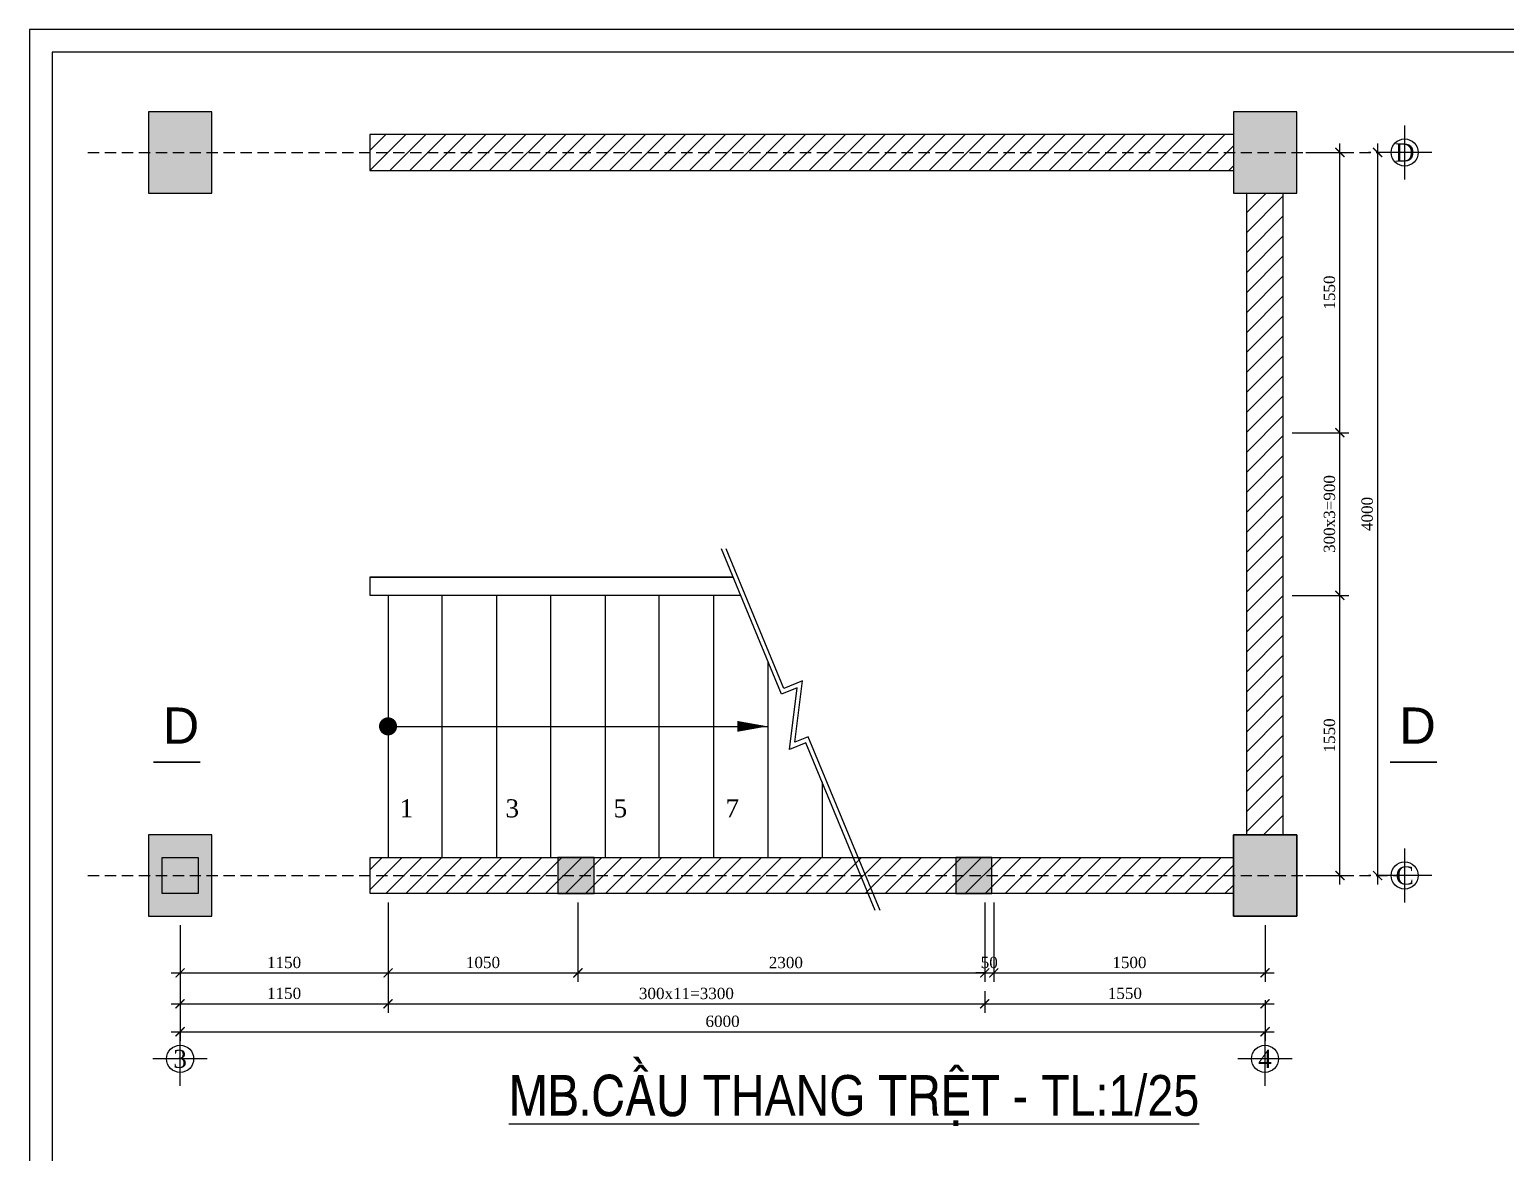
# Model space of a CAD drawing. Extents: x 394 to 4072, y -2056 to 755.
# Drawn here: x 3231.5 to 3558.2, y 505.8 to 754.5 of the extents above; entities that cross this region are included whole.
import ezdxf
from ezdxf.enums import TextEntityAlignment as Align

# ---------------------------------------------------------------- set-up
doc = ezdxf.new("R2010")
doc.units = 0
doc.header["$MEASUREMENT"] = 0
doc.linetypes.add('CENTER2', pattern=[1.125, 0.75, -0.125, 0.125, -0.125])
doc.linetypes.add('HIDDEN', pattern=[0.375, 0.25, -0.125])
doc.layers.get('0').update_dxf_attribs({"linetype": 'CONTINUOUS'})
doc.layers.get('DEFPOINTS').update_dxf_attribs({"linetype": 'CONTINUOUS'})
for name, color, linetype in [('BAODAM', 3, 'CONTINUOUS'), ('cot', 8, 'CONTINUOUS'), ('DIM', 1, 'CONTINUOUS'), ('DUT', 7, 'CENTER2'), ('HATCH', 5, 'CONTINUOUS'), ('MOTAAR', 1, 'CONTINUOUS'), ('TEXT', 7, 'CONTINUOUS'), ('THEP', 6, 'CONTINUOUS'), ('TUONG', 7, 'CONTINUOUS')]:
    doc.layers.add(name, color=color, linetype=linetype)
doc.styles.add('DIM-NEW', font='')
doc.styles.add('T2', font='')
doc.styles.add('VNI-HELVE', font='')
doc.styles.add('VNI-TIMES', font='')
doc.styles.get('DIM-NEW').set_extended_font_data('VNI-Helve-Condense')
doc.styles.get('T2').set_extended_font_data('VNI-Times')
doc.styles.get('VNI-HELVE').set_extended_font_data('VNI-Helve')
doc.styles.get('VNI-TIMES').set_extended_font_data('VNI-Times')
doc.dimstyles.new('TL25', dxfattribs={"dimtxt": 2.5, "dimasz": 2, "dimexe": 2, "dimexo": 2, "dimgap": 1, "dimtad": 1, "dimdec": 0, "dimlfac": 25, "dimzin": 0, "dimdsep": 46, "dimtxsty": 'T2', "dimblk": 'ARCHTICK', "dimcen": 2.5, "dimdle": 2, "dimclrd": 1, "dimclre": 1, "dimclrt": 2, "dimadec": 0, "dimazin": 0, "dimtfac": 1, "dimtdec": 0, "dimtix": 1, "dimtofl": 0, "dimtmove": 0, "dimatfit": 0, "dimldrblk": 'ARCHTICK', "dimfxl": 1, "dimtolj": 1, "dimtzin": 0, "dimlwd": -1, "dimlwe": -1, "dimarcsym": 0})
pattern_1 = [(45, (-615.4688, -511.9247), (-2.2097087, 2.2097087), [])]

# ---------------------------------------------------------------- blocks, each defined once
blk = doc.blocks.new('truc2')
at = {"layer": 'MOTAAR'}
for p, q in [((0, -15), (0, 0)), ((7.5, -7.5), (-7.5, -7.5))]:
    blk.add_line(p, q, dxfattribs=at)
blk.add_lwpolyline([(0, -3.5), (0, -1.84)], dxfattribs=at)
blk.add_circle((0, -7.5), 3.75, dxfattribs=at)
at = {"layer": 'TEXT', "style": 'T2'}
blk.add_attdef('1', text='', height=5, dxfattribs=at).set_placement((0, -7.5), align=Align.MIDDLE_CENTER)
blk = doc.blocks.new('_ARCHTICK')
at = {"color": 0, "linetype": 'ByBlock', "const_width": 0.15}
blk.add_lwpolyline([(-0.5, -0.5), (0.5, 0.5)], dxfattribs=at)
blk = doc.blocks.new('*D165')
at = {"layer": 'DEFPOINTS', "color": 0, "transparency": 16777216}
for p in [(3264.8, 549.46), (3310.81, 549.46), (3310.81, 538.88)]:
    blk.add_point(p, dxfattribs=at)
at = {"layer": 'TUONG', "color": 1, "transparency": 16777216}
for p, q in [((3264.8, 547.46), (3264.8, 536.88)), ((3310.81, 547.46), (3310.81, 536.88)), ((3262.8, 538.88), (3312.81, 538.88))]:
    blk.add_line(p, q, dxfattribs=at)
at = {"layer": 'TUONG', "color": 1, "transparency": 16777216, "xscale": 2, "yscale": 2, "zscale": 2, "rotation": 180}
blk.add_blockref('_ARCHTICK', (3264.8, 538.88), dxfattribs=at)
at = {"layer": 'TUONG', "color": 1, "transparency": 16777216, "xscale": 2, "yscale": 2, "zscale": 2}
blk.add_blockref('_ARCHTICK', (3310.81, 538.88), dxfattribs=at)
at = {"layer": 'TUONG', "color": 2, "transparency": 16777216, "insert": (3287.81, 541.18), "char_height": 2.5, "attachment_point": 5, "style": 'T2'}
blk.add_mtext('\\A1;1150', dxfattribs=at)
blk = doc.blocks.new('*D164')
at = {"layer": 'DEFPOINTS', "color": 0, "transparency": 16777216}
for p in [(3442.81, 541.72), (3504.81, 541.72), (3504.81, 538.88)]:
    blk.add_point(p, dxfattribs=at)
at = {"layer": 'TUONG', "color": 1, "transparency": 16777216}
for p, q in [((3442.81, 539.72), (3442.81, 536.88)), ((3504.81, 539.72), (3504.81, 536.88)), ((3440.81, 538.88), (3506.81, 538.88))]:
    blk.add_line(p, q, dxfattribs=at)
at = {"layer": 'TUONG', "color": 1, "transparency": 16777216, "xscale": 2, "yscale": 2, "zscale": 2, "rotation": 180}
blk.add_blockref('_ARCHTICK', (3442.81, 538.88), dxfattribs=at)
at = {"layer": 'TUONG', "color": 1, "transparency": 16777216, "xscale": 2, "yscale": 2, "zscale": 2}
blk.add_blockref('_ARCHTICK', (3504.81, 538.88), dxfattribs=at)
at = {"layer": 'TUONG', "color": 2, "transparency": 16777216, "insert": (3473.81, 541.18), "char_height": 2.5, "attachment_point": 5, "style": 'T2'}
blk.add_mtext('\\A1;1550', dxfattribs=at)
blk = doc.blocks.new('*D163')
at = {"layer": 'DEFPOINTS', "color": 0, "transparency": 16777216}
for p in [(3310.81, 543.72), (3442.81, 543.72), (3442.81, 538.88)]:
    blk.add_point(p, dxfattribs=at)
at = {"layer": 'TUONG', "color": 1, "transparency": 16777216}
for p, q in [((3310.81, 541.72), (3310.81, 536.88)), ((3442.81, 541.72), (3442.81, 536.88)), ((3308.81, 538.88), (3444.81, 538.88))]:
    blk.add_line(p, q, dxfattribs=at)
at = {"layer": 'TUONG', "color": 1, "transparency": 16777216, "xscale": 2, "yscale": 2, "zscale": 2, "rotation": 180}
blk.add_blockref('_ARCHTICK', (3310.81, 538.88), dxfattribs=at)
at = {"layer": 'TUONG', "color": 1, "transparency": 16777216, "xscale": 2, "yscale": 2, "zscale": 2}
blk.add_blockref('_ARCHTICK', (3442.81, 538.88), dxfattribs=at)
at = {"layer": 'TUONG', "color": 2, "transparency": 16777216, "insert": (3376.81, 541.16), "char_height": 2.5, "attachment_point": 5, "style": 'T2'}
blk.add_mtext('\\A1;300x11=3300', dxfattribs=at)
blk = doc.blocks.new('*D162')
at = {"layer": 'DEFPOINTS', "color": 0, "transparency": 16777216}
for p in [(3442.81, 563.28), (3444.8, 563.28), (3444.8, 545.72)]:
    blk.add_point(p, dxfattribs=at)
at = {"layer": 'TUONG', "color": 1, "transparency": 16777216}
for p, q in [((3442.81, 561.28), (3442.81, 543.72)), ((3444.8, 561.28), (3444.8, 543.72)), ((3442.81, 545.72), (3440.81, 545.72)), ((3444.8, 545.72), (3446.8, 545.72))]:
    blk.add_line(p, q, dxfattribs=at)
at = {"layer": 'TUONG', "color": 1, "transparency": 16777216, "xscale": 2, "yscale": 2, "zscale": 2}
blk.add_blockref('_ARCHTICK', (3442.81, 545.72), dxfattribs=at)
at = {"layer": 'TUONG', "color": 1, "transparency": 16777216, "xscale": 2, "yscale": 2, "zscale": 2, "rotation": 180}
blk.add_blockref('_ARCHTICK', (3444.8, 545.72), dxfattribs=at)
at = {"layer": 'TUONG', "color": 2, "transparency": 16777216, "insert": (3443.81, 548.02), "char_height": 2.5, "attachment_point": 5, "style": 'T2'}
blk.add_mtext('\\A1;50', dxfattribs=at)
blk = doc.blocks.new('*D161')
at = {"layer": 'DEFPOINTS', "color": 0, "transparency": 16777216}
for p in [(3264.8, 540.48), (3504.81, 540.48), (3504.81, 532.71)]:
    blk.add_point(p, dxfattribs=at)
at = {"layer": 'TUONG', "color": 1, "transparency": 16777216}
for p, q in [((3264.8, 538.48), (3264.8, 530.71)), ((3504.81, 538.48), (3504.81, 530.71)), ((3262.8, 532.71), (3506.81, 532.71))]:
    blk.add_line(p, q, dxfattribs=at)
at = {"layer": 'TUONG', "color": 1, "transparency": 16777216, "xscale": 2, "yscale": 2, "zscale": 2, "rotation": 180}
blk.add_blockref('_ARCHTICK', (3264.8, 532.71), dxfattribs=at)
at = {"layer": 'TUONG', "color": 1, "transparency": 16777216, "xscale": 2, "yscale": 2, "zscale": 2}
blk.add_blockref('_ARCHTICK', (3504.81, 532.71), dxfattribs=at)
at = {"layer": 'TUONG', "color": 2, "transparency": 16777216, "insert": (3384.81, 535), "char_height": 2.5, "attachment_point": 5, "style": 'T2'}
blk.add_mtext('\\A1;6000', dxfattribs=at)
blk = doc.blocks.new('*D160')
at = {"layer": 'DEFPOINTS', "color": 0, "transparency": 16777216}
for p in [(3444.8, 563.28), (3504.81, 558.28), (3504.81, 545.72)]:
    blk.add_point(p, dxfattribs=at)
at = {"layer": 'TUONG', "color": 1, "transparency": 16777216}
for p, q in [((3444.8, 561.28), (3444.8, 543.72)), ((3504.81, 556.28), (3504.81, 543.72)), ((3442.8, 545.72), (3506.81, 545.72))]:
    blk.add_line(p, q, dxfattribs=at)
at = {"layer": 'TUONG', "color": 1, "transparency": 16777216, "xscale": 2, "yscale": 2, "zscale": 2, "rotation": 180}
blk.add_blockref('_ARCHTICK', (3444.8, 545.72), dxfattribs=at)
at = {"layer": 'TUONG', "color": 1, "transparency": 16777216, "xscale": 2, "yscale": 2, "zscale": 2}
blk.add_blockref('_ARCHTICK', (3504.81, 545.72), dxfattribs=at)
at = {"layer": 'TUONG', "color": 2, "transparency": 16777216, "insert": (3474.81, 548.02), "char_height": 2.5, "attachment_point": 5, "style": 'T2'}
blk.add_mtext('\\A1;1500', dxfattribs=at)
blk = doc.blocks.new('*D159')
at = {"layer": 'DEFPOINTS', "color": 0, "transparency": 16777216}
for p in [(3444.8, 563.28), (3352.81, 557.28), (3444.8, 545.72)]:
    blk.add_point(p, dxfattribs=at)
at = {"layer": 'TUONG', "color": 1, "transparency": 16777216}
for p, q in [((3444.8, 561.28), (3444.8, 543.72)), ((3352.81, 555.28), (3352.81, 543.72)), ((3350.81, 545.72), (3446.8, 545.72))]:
    blk.add_line(p, q, dxfattribs=at)
at = {"layer": 'TUONG', "color": 1, "transparency": 16777216, "xscale": 2, "yscale": 2, "zscale": 2, "rotation": 180}
blk.add_blockref('_ARCHTICK', (3352.81, 545.72), dxfattribs=at)
at = {"layer": 'TUONG', "color": 1, "transparency": 16777216, "xscale": 2, "yscale": 2, "zscale": 2}
blk.add_blockref('_ARCHTICK', (3444.8, 545.72), dxfattribs=at)
at = {"layer": 'TUONG', "color": 2, "transparency": 16777216, "insert": (3398.81, 548), "char_height": 2.5, "attachment_point": 5, "style": 'T2'}
blk.add_mtext('\\A1;2300', dxfattribs=at)
blk = doc.blocks.new('*D158')
at = {"layer": 'DEFPOINTS', "color": 0, "transparency": 16777216}
for p in [(3310.81, 563.28), (3352.81, 563.28), (3352.81, 545.72)]:
    blk.add_point(p, dxfattribs=at)
at = {"layer": 'TUONG', "color": 1, "transparency": 16777216}
for p, q in [((3310.81, 561.28), (3310.81, 543.72)), ((3352.81, 561.28), (3352.81, 543.72)), ((3308.81, 545.72), (3354.81, 545.72))]:
    blk.add_line(p, q, dxfattribs=at)
at = {"layer": 'TUONG', "color": 1, "transparency": 16777216, "xscale": 2, "yscale": 2, "zscale": 2, "rotation": 180}
blk.add_blockref('_ARCHTICK', (3310.81, 545.72), dxfattribs=at)
at = {"layer": 'TUONG', "color": 1, "transparency": 16777216, "xscale": 2, "yscale": 2, "zscale": 2}
blk.add_blockref('_ARCHTICK', (3352.81, 545.72), dxfattribs=at)
at = {"layer": 'TUONG', "color": 2, "transparency": 16777216, "insert": (3331.81, 548.02), "char_height": 2.5, "attachment_point": 5, "style": 'T2'}
blk.add_mtext('\\A1;1050', dxfattribs=at)
blk = doc.blocks.new('*D157')
at = {"layer": 'DEFPOINTS', "color": 0, "transparency": 16777216}
for p in [(3310.81, 563.28), (3264.8, 558.28), (3310.81, 545.72)]:
    blk.add_point(p, dxfattribs=at)
at = {"layer": 'TUONG', "color": 1, "transparency": 16777216}
for p, q in [((3310.81, 561.28), (3310.81, 543.72)), ((3264.8, 556.28), (3264.8, 543.72)), ((3262.8, 545.72), (3312.81, 545.72))]:
    blk.add_line(p, q, dxfattribs=at)
at = {"layer": 'TUONG', "color": 1, "transparency": 16777216, "xscale": 2, "yscale": 2, "zscale": 2, "rotation": 180}
blk.add_blockref('_ARCHTICK', (3264.8, 545.72), dxfattribs=at)
at = {"layer": 'TUONG', "color": 1, "transparency": 16777216, "xscale": 2, "yscale": 2, "zscale": 2}
blk.add_blockref('_ARCHTICK', (3310.81, 545.72), dxfattribs=at)
at = {"layer": 'TUONG', "color": 2, "transparency": 16777216, "insert": (3287.81, 548.02), "char_height": 2.5, "attachment_point": 5, "style": 'T2'}
blk.add_mtext('\\A1;1150', dxfattribs=at)
blk = doc.blocks.new('*D185')
at = {"layer": 'DEFPOINTS', "color": 0, "transparency": 16777216}
for p in [(3530.25, 727.29), (3529.7, 567.28), (3530.25, 567.28)]:
    blk.add_point(p, dxfattribs=at)
at = {"layer": 'TUONG', "color": 1, "transparency": 16777216}
for p, q in [((3529.7, 729.29), (3529.7, 565.28)), ((3528.25, 727.29), (3527.7, 727.29)), ((3528.25, 567.28), (3527.7, 567.28))]:
    blk.add_line(p, q, dxfattribs=at)
at = {"layer": 'TUONG', "color": 1, "transparency": 16777216, "xscale": 2, "yscale": 2, "zscale": 2}
for p, rotation in [((3529.7, 727.29), 90), ((3529.7, 567.28), 270)]:
    blk.add_blockref('_ARCHTICK', p, dxfattribs=dict(at, rotation=rotation))
at = {"layer": 'TUONG', "color": 2, "transparency": 16777216, "insert": (3527.42, 647.29), "char_height": 2.5, "attachment_point": 5, "rotation": 90, "style": 'T2'}
blk.add_mtext('\\A1;4000', dxfattribs=at)
blk = doc.blocks.new('*D184')
at = {"layer": 'DEFPOINTS', "color": 0, "transparency": 16777216}
for p in [(3511.81, 727.29), (3521.37, 727.29), (3508.81, 665.28)]:
    blk.add_point(p, dxfattribs=at)
at = {"layer": 'TUONG', "color": 1, "transparency": 16777216}
for p, q in [((3521.37, 663.28), (3521.37, 729.29)), ((3513.81, 727.29), (3523.37, 727.29)), ((3510.81, 665.28), (3523.37, 665.28))]:
    blk.add_line(p, q, dxfattribs=at)
at = {"layer": 'TUONG', "color": 1, "transparency": 16777216, "xscale": 2, "yscale": 2, "zscale": 2}
for p, rotation in [((3521.37, 727.29), 90), ((3521.37, 665.28), 270)]:
    blk.add_blockref('_ARCHTICK', p, dxfattribs=dict(at, rotation=rotation))
at = {"layer": 'TUONG', "color": 2, "transparency": 16777216, "insert": (3519.07, 696.29), "char_height": 2.5, "attachment_point": 5, "rotation": 90, "style": 'T2'}
blk.add_mtext('\\A1;1550', dxfattribs=at)
blk = doc.blocks.new('*D183')
at = {"layer": 'DEFPOINTS', "color": 0, "transparency": 16777216}
for p in [(3508.81, 665.28), (3521.37, 665.28), (3508.81, 629.28)]:
    blk.add_point(p, dxfattribs=at)
at = {"layer": 'TUONG', "color": 1, "transparency": 16777216}
for p, q in [((3521.37, 627.28), (3521.37, 667.28)), ((3510.81, 665.28), (3523.37, 665.28)), ((3510.81, 629.28), (3523.37, 629.28))]:
    blk.add_line(p, q, dxfattribs=at)
at = {"layer": 'TUONG', "color": 1, "transparency": 16777216, "xscale": 2, "yscale": 2, "zscale": 2}
for p, rotation in [((3521.37, 665.28), 90), ((3521.37, 629.28), 270)]:
    blk.add_blockref('_ARCHTICK', p, dxfattribs=dict(at, rotation=rotation))
at = {"layer": 'TUONG', "color": 2, "transparency": 16777216, "insert": (3519.07, 647.28), "char_height": 2.5, "attachment_point": 5, "rotation": 90, "style": 'T2'}
blk.add_mtext('\\A1;300x3=900', dxfattribs=at)
blk = doc.blocks.new('*D182')
at = {"layer": 'DEFPOINTS', "color": 0, "transparency": 16777216}
for p in [(3508.81, 629.28), (3521.37, 629.28), (3511.81, 567.28)]:
    blk.add_point(p, dxfattribs=at)
at = {"layer": 'TUONG', "color": 1, "transparency": 16777216}
for p, q in [((3521.37, 565.28), (3521.37, 631.28)), ((3510.81, 629.28), (3523.37, 629.28)), ((3513.81, 567.28), (3523.37, 567.28))]:
    blk.add_line(p, q, dxfattribs=at)
at = {"layer": 'TUONG', "color": 1, "transparency": 16777216, "xscale": 2, "yscale": 2, "zscale": 2}
for p, rotation in [((3521.37, 629.28), 90), ((3521.37, 567.28), 270)]:
    blk.add_blockref('_ARCHTICK', p, dxfattribs=dict(at, rotation=rotation))
at = {"layer": 'TUONG', "color": 2, "transparency": 16777216, "insert": (3519.07, 598.28), "char_height": 2.5, "attachment_point": 5, "rotation": 90, "style": 'T2'}
blk.add_mtext('\\A1;1550', dxfattribs=at)

msp = doc.modelspace()

# ---------------------------------------------------------------- hatches: boundary and pattern name
at = {"layer": 'HATCH'}
h = msp.add_hatch(dxfattribs=at)
h.set_pattern_fill('ANSI31', color=256, scale=25, style=0)
h.set_pattern_definition(pattern_1)
h.paths.add_polyline_path([(3497.762, 723.299), (3497.762, 731.285), (3306.763, 731.285), (3306.763, 723.299)])
h = msp.add_hatch(dxfattribs=at)
h.set_pattern_fill('ANSI31', color=256, scale=25, style=0)
h.set_pattern_definition(pattern_1)
h.paths.add_polyline_path([(3508.76, 718.295), (3500.753, 718.295), (3500.753, 576.285), (3508.76, 576.285)])
h = msp.add_hatch(dxfattribs=at)
h.set_pattern_fill('ANSI31', color=256, scale=25, style=0)
h.set_pattern_definition([(45, (-615.4184, -511.9247), (-2.2097087, 2.2097087), [])])
h.paths.add_polyline_path([(3306.814, 571.285), (3306.814, 563.285), (3497.81, 563.285), (3497.81, 571.285)])

# ---------------------------------------------------------------- linework, layer by layer
at = {"layer": 'BAODAM', "color": 4, "linetype": 'Continuous', "ltscale": 4}
for p, q in [((3306.809, 633.288), (3387.148, 633.284)), ((3387.148, 633.284), (3306.809, 633.288)), ((3306.809, 629.288), (3388.8, 629.284)), ((3310.809, 629.288), (3310.809, 571.285)), ((3322.809, 571.285), (3322.812, 629.287)), ((3334.809, 629.287), (3334.809, 571.285)), ((3346.809, 571.285), (3346.809, 629.286)), ((3358.809, 629.285), (3358.809, 571.285)), ((3370.809, 571.285), (3370.812, 629.285)), ((3382.809, 629.284), (3382.809, 571.285)), ((3394.809, 614.737), (3394.809, 571.285)), ((3406.809, 588.023), (3406.809, 571.285))]:
    msp.add_line(p, q, dxfattribs=at)
msp.add_lwpolyline([(3387.148, 633.283), (3306.809, 633.283), (3306.809, 629.288), (3388.799, 629.288)], dxfattribs=at)
at = {"layer": 'cot'}
for points in [[(3257.806, 718.295), (3271.806, 718.295), (3271.806, 736.295), (3257.806, 736.295)], [(3497.812, 718.295), (3511.812, 718.295), (3511.812, 736.295), (3497.812, 736.295)], [(3257.804, 558.285), (3271.804, 558.285), (3271.804, 576.285), (3257.804, 576.285)], [(3497.81, 558.285), (3511.81, 558.285), (3511.81, 576.285), (3497.81, 576.285)]]:
    msp.add_lwpolyline(points, close=True, dxfattribs=at)
at = {"layer": 'cot', "lineweight": -2, "ltscale": 10}
for points in [[(3418.567, 559.557), (3403.237, 596.672), (3399.618, 595.177), (3401.307, 608.817), (3397.845, 607.387), (3384.552, 639.569)], [(3419.649, 559.557), (3403.779, 597.978), (3400.821, 596.756), (3402.51, 610.396), (3398.387, 608.693), (3385.634, 639.569)]]:
    msp.add_lwpolyline(points, dxfattribs=at)
at = {"layer": 'cot', "linetype": 'Continuous'}
msp.add_lwpolyline([(3260.804, 571.285), (3268.804, 571.285), (3268.804, 563.311), (3260.804, 563.311)], close=True, dxfattribs=at)
at = {"layer": 'cot'}
for points in [[(3257.806, 736.295), (3271.806, 736.295), (3257.806, 718.295), (3271.806, 718.295)], [(3497.812, 736.295), (3511.812, 736.295), (3497.812, 718.295), (3511.812, 718.295)], [(3257.804, 576.285), (3271.804, 576.285), (3257.804, 558.285), (3271.804, 558.285)], [(3497.81, 576.285), (3511.81, 576.285), (3497.81, 558.285), (3511.81, 558.285)], [(3348.382, 571.285), (3348.382, 563.285), (3356.387, 571.285), (3356.387, 563.285)], [(3436.377, 571.285), (3436.377, 563.285), (3444.382, 571.285), (3444.382, 563.285)]]:
    msp.add_solid(points, dxfattribs=at)
at = {"layer": 'cot', "linetype": 'Continuous'}
msp.add_solid([(3260.804, 563.311), (3268.804, 563.311), (3260.804, 571.285), (3268.804, 571.285)], dxfattribs=at)
at = {"layer": 'cot', "color": 1, "linetype": 'Continuous'}
msp.add_solid([(3500.815, 563.285), (3508.815, 563.285), (3500.815, 571.285), (3508.815, 571.285)], dxfattribs=at)
at = {"layer": 'DUT', "linetype": 'HIDDEN', "ltscale": 10}
for p, q in [((3244.427, 727.298), (3530.253, 727.294)), ((3244.427, 567.285), (3534.034, 567.285))]:
    msp.add_line(p, q, dxfattribs=at)
at = {"layer": 'TEXT', "ltscale": 10}
msp.add_lwpolyline([(3231.497, 160.501), (4072.497, 160.501), (4072.497, 754.501), (3231.497, 754.501)], close=True, dxfattribs=at)
at = {"layer": 'TEXT', "color": 7, "linetype": 'Continuous', "const_width": 0.4}
for points in [[(3258.864, 592.342), (3269.315, 592.342)], [(3532.421, 592.342), (3542.872, 592.342)]]:
    msp.add_lwpolyline(points, dxfattribs=at)
at = {"layer": 'THEP', "ltscale": 10}
msp.add_lwpolyline([(3236.497, 165.501), (4067.497, 165.501), (4067.497, 749.501), (3236.497, 749.501)], close=True, dxfattribs=at)
at = {"layer": 'TUONG', "color": 3, "linetype": 'ByBlock'}
msp.add_line((3306.809, 633.288), (3306.809, 629.288), dxfattribs=at)
msp.add_line((3306.809, 633.288), (3306.809, 629.288), dxfattribs=at)
at = {"layer": 'TUONG'}
msp.add_line((3311.814, 600.286), (3394.809, 600.285), dxfattribs=at)
for points in [[(3271.806, 736.295), (3257.806, 736.295), (3257.806, 718.295), (3271.806, 718.295)], [(3271.806, 736.295), (3257.806, 736.295), (3257.806, 718.295), (3271.806, 718.295)], [(3497.812, 718.295), (3511.812, 718.295), (3511.812, 736.295), (3497.812, 736.295)], [(3511.812, 736.295), (3497.812, 736.295), (3497.812, 718.295), (3511.812, 718.295)], [(3271.804, 576.285), (3257.804, 576.285), (3257.804, 558.285), (3271.804, 558.285)], [(3271.804, 576.285), (3257.804, 576.285), (3257.804, 558.285), (3271.804, 558.285)], [(3497.81, 576.285), (3511.81, 576.285), (3511.81, 558.285), (3497.81, 558.285)], [(3511.81, 576.285), (3497.81, 576.285), (3497.81, 558.285), (3511.81, 558.285)], [(3356.387, 571.285), (3348.382, 571.285), (3348.382, 563.285), (3356.387, 563.285)], [(3356.387, 571.285), (3348.382, 571.285), (3348.382, 563.285), (3356.387, 563.285)], [(3444.382, 571.285), (3436.377, 571.285), (3436.377, 563.285), (3444.382, 563.285)], [(3444.382, 571.285), (3436.377, 571.285), (3436.377, 563.285), (3444.382, 563.285)]]:
    msp.add_lwpolyline(points, close=True, dxfattribs=at)
for points in [[(3497.762, 731.285), (3306.763, 731.285), (3306.763, 723.299), (3497.762, 723.299)], [(3500.753, 576.285), (3500.753, 718.295)], [(3508.76, 718.295), (3508.76, 576.285)], [(3497.81, 563.285), (3306.814, 563.285), (3306.814, 571.285), (3497.81, 571.285)]]:
    msp.add_lwpolyline(points, dxfattribs=at)
at = {"layer": 'TUONG', "color": 0, "linetype": 'ByBlock', "const_width": 1.99}
msp.add_lwpolyline([(3309.802, 600.286, -1), (3311.812, 600.286, -1)], format="xyb", close=True, dxfattribs=at)
at = {"layer": 'TUONG'}
msp.add_lwpolyline([(3394.794, 600.285, 0, 2.4, 0), (3388.067, 600.285, 2.4, 2.4, 0)], format="xyseb", dxfattribs=at)

# ---------------------------------------------------------------- block references
at = {"layer": 'DIM', "ltscale": 10, "xscale": 0.8000000000000002, "yscale": 0.8000000000000002, "zscale": 0.8000000000000002}
for p, values in [((3535.703, 733.285), {'1': 'D'}), ((3535.703, 573.285), {'1': 'C'}), ((3264.804, 532.708), {'1': '3'}), ((3504.81, 532.708), {'1': '4'})]:
    msp.add_blockref('truc2', p, dxfattribs=at).add_auto_attribs(values)

# ---------------------------------------------------------------- texts
at = {"layer": 'TEXT', "color": 7, "linetype": 'Continuous', "style": 'VNI-HELVE'}
for p in [(3260.963, 596.462), (3534.521, 596.462)]:
    msp.add_text('D', height=8, dxfattribs=at).set_placement(p)
at = {"layer": 'TEXT', "style": 'DIM-NEW'}
msp.add_text('%%UMB.CAÀU THANG TREÄT - TL:1/25', height=9, dxfattribs=at).set_placement((3337.547, 514.114))
at = {"layer": 'TUONG', "style": 'VNI-TIMES'}
for s, p in [('1', (3314.87, 580.157)), ('3', (3338.283, 580.151)), ('5', (3362.203, 580.157)), ('7', (3386.967, 580.151))]:
    msp.add_text(s, height=4, dxfattribs=at).set_placement(p, align=Align.CENTER)

# ---------------------------------------------------------------- dimensions: what is measured, and where the dimension line sits
at = {"layer": 'TUONG'}
for base, p1, p2, picture, middle in [((3521.368, 727.295), (3508.81, 665.285), (3511.812, 727.295), '*D184', (3519.068, 696.29)), ((3529.703, 567.285), (3530.253, 727.294), (3530.253, 567.285), '*D185', (3527.423, 647.29)), ((3521.368, 629.285), (3511.81, 567.285), (3508.81, 629.285), '*D182', (3519.068, 598.285))]:
    dim = msp.add_linear_dim(base=base, p1=p1, p2=p2, angle=90, dimstyle='TL25', dxfattribs=at)
    dim.commit()
    dim.dimension.update_dxf_attribs({"geometry": picture, "text_midpoint": middle})
dim = msp.add_linear_dim(base=(3521.368, 665.285), p1=(3508.81, 629.285), p2=(3508.81, 665.285), angle=90, text='300x3=900', dimstyle='TL25', dxfattribs=at)
dim.commit()
dim.dimension.update_dxf_attribs({"geometry": '*D183', "text_midpoint": (3521.368, 647.285), "dimtype": 160})
for base, p1, p2, picture, middle in [((3310.809, 545.72), (3264.804, 558.285), (3310.809, 563.285), '*D157', (3287.806, 548.02)), ((3444.804, 545.72), (3352.806, 557.285), (3444.804, 563.285), '*D159', (3398.805, 548)), ((3444.804, 545.72), (3442.81, 563.285), (3444.804, 563.285), '*D162', (3443.807, 548.02)), ((3504.81, 545.72), (3444.804, 563.285), (3504.81, 558.285), '*D160', (3474.807, 548.02)), ((3310.809, 538.879), (3264.804, 549.455), (3310.809, 549.455), '*D165', (3287.806, 541.179)), ((3504.81, 538.879), (3442.81, 541.72), (3504.81, 541.72), '*D164', (3473.81, 541.179)), ((3504.81, 532.708), (3264.804, 540.478), (3504.81, 540.478), '*D161', (3384.807, 535.003))]:
    dim = msp.add_linear_dim(base=base, p1=p1, p2=p2, dimstyle='TL25', dxfattribs=at)
    dim.commit()
    dim.dimension.update_dxf_attribs({"geometry": picture, "text_midpoint": middle})
dim = msp.add_linear_dim(base=(3352.806, 545.72), p1=(3310.809, 563.285), p2=(3352.806, 563.285), dimstyle='TL25', dxfattribs=at)
dim.commit()
dim.dimension.update_dxf_attribs({"geometry": '*D158', "text_midpoint": (3331.808, 545.72), "dimtype": 160})
dim = msp.add_linear_dim(base=(3442.81, 538.879), p1=(3310.809, 543.72), p2=(3442.81, 543.72), text='300x11=3300', dimstyle='TL25', dxfattribs=at)
dim.commit()
dim.dimension.update_dxf_attribs({"geometry": '*D163', "text_midpoint": (3376.81, 541.159)})

doc.saveas('drawing.dxf')
